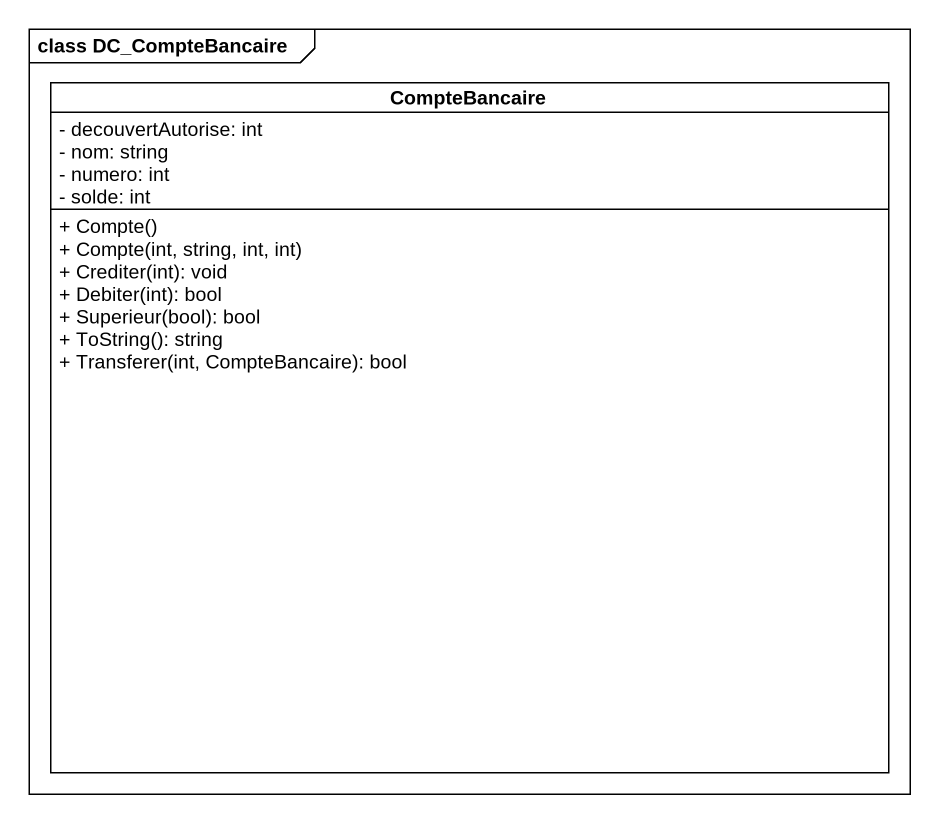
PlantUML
@startuml
mainframe class DC_CompteBancaire
hide circle
hide empty members
skinparam classAttributeIconSize 0
class CompteBancaire {
  - decouvertAutorise: int
  - nom: string
  - numero: int
  - solde: int
  + Compte()
  + Compte(int, string, int, int)
  + Crediter(int): void
  + Debiter(int): bool
  + Superieur(bool): bool
  + ToString(): string
  + Transferer(int, CompteBancaire): bool
}
@enduml
